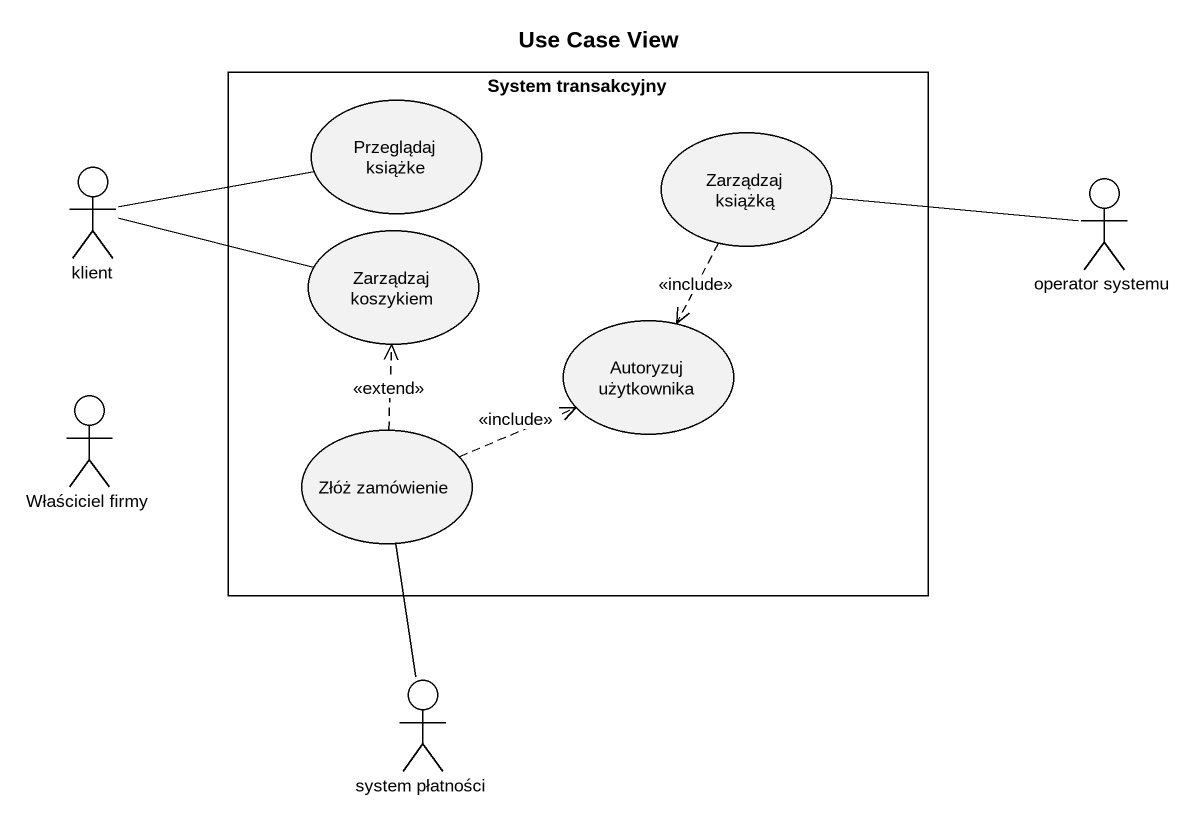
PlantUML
@startuml
title Use Case View
rectangle "System transakcyjny" as System_transakcyjny {
  usecase "Przeglądaj książke" as Przeglądaj_książke
  usecase "Zarządzaj książką" as Zarządzaj_książką
  usecase "Zarządzaj koszykiem" as Zarządzaj_koszykiem
  usecase "Autoryzuj użytkownika" as Autoryzuj_użytkownika
  usecase "Złóż zamówienie" as Złóż_zamówienie
}
actor klient
actor "operator systemu" as operator_systemu
actor "Właściciel firmy" as Właściciel_firmy
actor "system płatności" as system_płatności
klient -right- Przeglądaj_książke
klient -right- Zarządzaj_koszykiem
Zarządzaj_książką ..> Autoryzuj_użytkownika : <<include>>
operator_systemu -left- Zarządzaj_książką
Złóż_zamówienie .up.> Zarządzaj_koszykiem : <<extend>>
Złóż_zamówienie .right.> Autoryzuj_użytkownika : <<include>>
Złóż_zamówienie -- system_płatności
@enduml
